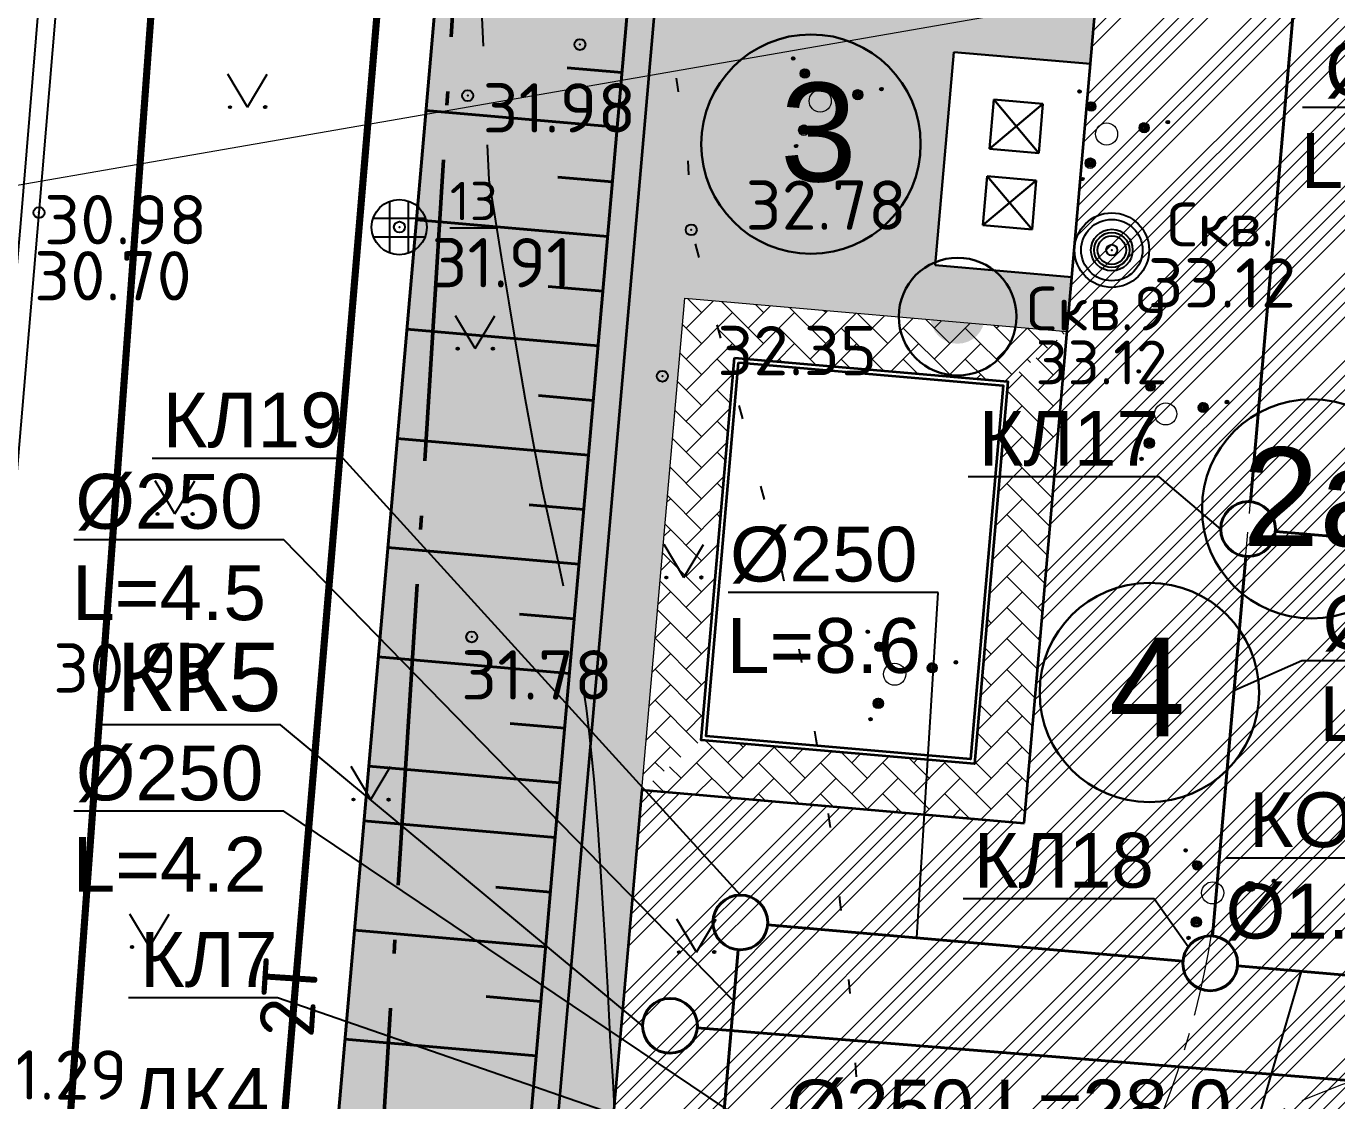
# Model space of a CAD drawing. Extents: x 8328 to 1441992, y -7354 to 642460.
# Drawn here: x 1441882.02 to 1441905.92, y 642307.01 to 642326.6 of the extents above; entities that cross this region are included whole.
import ezdxf
from ezdxf import colors
from ezdxf.entities.mleader import LeaderData, LeaderLine
from ezdxf.math import Vec2, Vec3

# ---------------------------------------------------------------- set-up
doc = ezdxf.new("R2010")
doc.units = 0
doc.header["$MEASUREMENT"] = 0
doc.header["$PDMODE"] = 32
doc.header["$PDSIZE"] = 0.2
for name, pattern in [('1220', [10, 8, -2]), ('ACAD_ISO10W100_LPSP', [15.5, 11, -2, 0.5, -2]), ('APC_PRICKAD', [3.05, 0.51, -2.54]), ('CENTER', [20, 15, -1.7, 1.6, -1.7]), ('CONTI', [0])]:
    doc.linetypes.add(name, pattern=pattern)
for name, color, linetype, lineweight in [('01-границы участка', 220, 'Continuous', 50), ('01-Контур', 1, 'Continuous', 40), ('02-Проезд', 5, 'Continuous', 35), ('08-Ограда', 35, 'Continuous', 30), ('10-Газон', 80, 'Continuous', 35), ('10-Откос', 82, 'Continuous', 40), ('11-Штрих-тротуар', 40, 'Continuous', 15), ('19-вода', 5, 'Continuous', 40), ('19-канальяК1', 25, 'Continuous', 40), ('19-канальяК2', 54, 'Continuous', 40), ('19-скважины', 7, 'Continuous', 30)]:
    doc.layers.add(name, color=color, linetype=linetype, lineweight=lineweight)
for name, color, linetype in [('GOR_BDEFAULT', 212, 'CONTI'), ('PI_OTD', 172, 'CONTI'), ('PI_OTDEFAULT', 172, 'CONTI'), ('PI_STDEFAULT', 6, 'CONTI'), ('Скв', 7, 'Continuous')]:
    doc.layers.add(name, color=color, linetype=linetype)
doc.styles.add('2_0-Ариел', font='arial.ttf', dxfattribs={"height": 2})
doc.styles.get("Standard").update_dxf_attribs({"font": 'txt.shx'})
doc.styles.add('ГП-ариель', font='arial.ttf')
doc.linetypes.add('Каналья-К1', pattern='A,20,-4,["К1",Standard,S=2,R=0,X=-2,Y=-1],-2.3', length=26.3)
doc.linetypes.add('Каналья-К2', pattern='A,20,-4,["К2",Standard,S=2,R=0,X=-2,Y=-1],-2.3', length=26.3)
doc.linetypes.add('Ограда-3', pattern='A,8,[133,ltypeshp.shx,S=0.7,R=0,X=0,Y=0],-1.4', length=9.4)
doc.linetypes.add('ограждение2', pattern='A,6.35,-2.54,[132,ltypeshp.shx,S=2.54,R=0,X=-2.54,Y=0],-2.54,25.4', length=36.83)

# ---------------------------------------------------------------- blocks, each defined once
blk = doc.blocks.new('мусор_контейнеры_3')
at = {"color": 15, "linetype": 'Ограда-3', "lineweight": 30, "ltscale": 0.3}
for p, q in [((7.8, 5), (0, 5)), ((0, 0), (0, 5)), ((7.8, 0), (7.8, 5))]:
    blk.add_line(p, q, dxfattribs=at)
at = {"color": 15, "linetype": 'Continuous', "lineweight": 30}
for p, q in [((1.6, 1.6), (1.6, 3.4)), ((3.4, 3.4), (1.6, 3.4)), ((1.6, 3.4), (3.4, 1.6)), ((1.6, 1.6), (3.4, 3.4)), ((3.4, 1.6), (3.4, 3.4)), ((4.4, 1.6), (4.4, 3.4)), ((6.2, 3.4), (4.4, 3.4)), ((4.4, 3.4), (6.2, 1.6)), ((4.4, 1.6), (6.2, 3.4)), ((6.2, 1.6), (6.2, 3.4)), ((1.6, 1.6), (3.4, 1.6)), ((4.4, 1.6), (6.2, 1.6))]:
    blk.add_line(p, q, dxfattribs=at)
at = {"color": 15, "lineweight": 30, "ltscale": 0.5}
blk.add_line((0, 0), (7.8, 0), dxfattribs=at)
blk = doc.blocks.new('_None')
blk = doc.blocks.new('A$C1F28701B')
at = {"color": 7}
for radius in [0.68, 0.56, 0.38, 0.32, 0.26]:
    blk.add_circle((0, 0), radius, dxfattribs=at)
blk = doc.blocks.new('A$C53CB0419')
at = {"lineweight": 9}
for centre, radius in [((-0.491, 0.774), 0.03), ((-0.492, 0.779), 0.0248), ((-0.495, 0.784), 0.0194), ((-0.497, 0.789), 0.0145), ((-0.5, 0.794), 0.00807), ((-0.279, 0.5), 0.0852), ((-0.281, 0.51), 0.0751), ((-0.284, 0.518), 0.0662), ((-0.287, 0.527), 0.0572), ((-0.289, 0.536), 0.0483), ((-0.291, 0.545), 0.0387), ((-0.292, 0.555), 0.0288), ((-0.293, 0.562), 0.0218), ((-0.297, 0.57), 0.0134), ((1.116, 0.216), 0.0329), ((1.122, 0.22), 0.0269), ((1.126, 0.225), 0.0199), ((1.133, 0.229), 0.0139), ((1.135, 0.234), 0.00789), ((0, 0), 0.202), ((0.686, 0.115), 0.0918), ((0.685, 0.124), 0.0829), ((0.681, 0.13), 0.0756), ((0.678, 0.138), 0.0669), ((0.675, 0.147), 0.058), ((0.673, 0.156), 0.0489), ((0.672, 0.165), 0.0401), ((0.671, 0.174), 0.0314), ((0.67, 0.181), 0.0246), ((0.667, 0.188), 0.0173), ((0.664, 0.193), 0.0107), ((-0.298, -0.533), 0.0949), ((-0.297, -0.522), 0.0842), ((-0.295, -0.512), 0.0745), ((-0.297, -0.502), 0.0645), ((-0.296, -0.493), 0.0548), ((-0.295, -0.483), 0.0452), ((-0.294, -0.475), 0.0377), ((-0.293, -0.466), 0.0294), ((-0.295, -0.459), 0.0222), ((-0.299, -0.452), 0.0145), ((-0.439, -0.82), 0.0296), ((-0.444, -0.825), 0.0228), ((-0.448, -0.829), 0.0172), ((-0.452, -0.832), 0.0122), ((-0.456, -0.835), 0.00717)]:
    blk.add_circle(centre, radius, dxfattribs=at)
blk = doc.blocks.new('A$C18BB02A3')
for q in [(-0.36, 0.6), (0.36, 0.6)]:
    blk.add_line((0, 0), q)
for centre, major_axis, start_param, end_param in [((-0.319, -0.001), (-0.0136, 0.0136), 3.926991, 10.210176), ((-0.315, -0.002), (-0.0109, 0.0109), 3.926991, 10.210176), ((-0.311, -0.002), (-0.00774, 0.00774), 3.926991, 10.210176), ((-0.306, -0.002), (0.00448, 0.00448), 5.497787, 11.780972), ((0.322, -0.001), (-0.0153, 0.0153), 3.926991, 10.210176), ((0.317, -0.001), (-0.0117, 0.0117), 3.926991, 10.210176), ((0.311, -0.001), (-0.00797, 0.00797), 3.926991, 10.210176), ((0.306, -0.001), (0.00424, 0.00424), 5.497787, 11.780972)]:
    blk.add_ellipse(centre, major_axis=major_axis, ratio=1, start_param=start_param, end_param=end_param)
blk = doc.blocks.new('A$C6717580C')
at = {"color": 7}
for p, q in [((0.16353, 0.480926), (0.16353, -0.479074)), ((-0.176468, 0.470926), (-0.176468, -0.469073)), ((-0.480926, 0.16353), (0.479074, 0.16353)), ((-0.470926, -0.176468), (0.469073, -0.176468))]:
    blk.add_line(p, q, dxfattribs=at)
blk.add_circle((0, 0), 0.503532, dxfattribs=at)

msp = doc.modelspace()

# ---------------------------------------------------------------- hatches: boundary and pattern name
at = {"layer": '10-Газон', "linetype": 'Continuous', "lineweight": 15}
h = msp.add_hatch(dxfattribs=at)
h.set_pattern_fill('CROSS', color=256, scale=2.5, style=0)
edge = h.paths.add_edge_path()
edge.add_arc((1441893.815, 642336.416), 3.5, 85.0154, 175.0154)
edge.add_line((1441890.328, 642336.72), (1441886.271, 642290.197))
edge.add_line((1441886.271, 642290.197), (1441888.089, 642288.031))
edge.add_line((1441888.089, 642288.031), (1441884.718, 642249.377))
edge.add_line((1441884.718, 642249.377), (1441883.793, 642238.777))
edge.add_line((1441883.793, 642238.777), (1441868.215, 642227.571))
edge.add_line((1441868.215, 642227.571), (1441887.098, 642236.383))
edge.add_line((1441887.098, 642236.383), (1441888.205, 642249.073))
edge.add_line((1441888.205, 642249.073), (1441891.75, 642289.719))
edge.add_line((1441891.75, 642289.719), (1441889.757, 642289.893))
edge.add_line((1441889.757, 642289.893), (1441893.815, 642336.416))
edge.add_line((1441893.815, 642336.416), (1441916.329, 642334.453))
edge.add_line((1441916.329, 642334.453), (1441894.119, 642339.903))
h = msp.add_hatch(dxfattribs=at)
h.set_pattern_fill('AR-CONC', color=256, scale=0.1, style=0)
h.set_pattern_definition([(50, (90.9702, -31.14515), (0.7172601826, -0.06275213498), [0.075, -0.825]), (355, (90.9702, -31.14515), (-0.1387513336, 0.7521921337), [0.06, -0.66]), (100.45144446, (91.02995, -31.1504), (0.57850884673, 0.68943999097), [0.063740192, -0.701142112]), (46.1842, (90.9702, -30.94515), (1.06724133067, -0.1655192808), [0.1125, -1.2375]), (96.63563549, (91.0591, -30.9589), (0.9346619457, 0.9741186008), [0.095610342, -1.05171376]), (351.18416399, (90.9702, -30.9452), (0.93466194505, 0.9741186003), [0.09, -0.990000001]), (21, (91.0702, -30.99515), (0.59690705212, -0.40261889067), [0.075, -0.825]), (326, (91.0702, -30.99515), (0.24331533192, 0.72515004505), [0.06, -0.66]), (71.45144474, (91.1199, -31.0287), (0.84022237673, 0.3225311528), [0.06374019, -0.701142112]), (37.5, (90.97018, -31.14515), (0.012159855317, 0.33289385383), [0, -0.652, 0, -0.67, 0, -0.6625]), (7.5, (90.9702, -31.14515), (0.26306953744, 0.39441171188), [0, -0.382, 0, -0.637, 0, -0.2525]), (327.5, (90.74718, -31.14515), (0.533822436172, -0.022554871734), [0, -0.25, 0, -0.78, 0, -1.035]), (317.5, (90.6472, -31.14515), (0.58318616934, 0.10010498233), [0, -0.325, 0, -0.518, 0, -0.735])])
h.paths.add_polyline_path([(1441895.544, 642304.445), (1441892.555, 642304.706), (1441893.25, 642312.676), (1441894.032, 642321.641), (1441901.006, 642321.033), (1441901.092, 642322.029), (1441898.602, 642322.247), (1441898.941, 642326.132), (1441901.431, 642325.916), (1441901.544, 642327.21), (1441896.264, 642327.67), (1441896.916, 642335.142), (1441916.243, 642333.456), (1441916.329, 642334.453), (1441893.815, 642336.416), (1441892.625, 642322.768), (1441889.757, 642289.893), (1441891.75, 642289.719), (1441887.51, 642241.104), (1441887.098, 642236.383), (1441868.215, 642227.571), (1441869.438, 642227.59), (1441887.571, 642236.052), (1441887.95, 642240.4), (1441888.963, 642240.311), (1441889.74, 642249.26), (1441890.723, 642249.175)])
at = {"layer": '11-Штрих-тротуар', "linetype": 'Continuous', "lineweight": 15}
h = msp.add_hatch(dxfattribs=at)
h.set_pattern_fill('ANSI34', color=41, scale=1.5, angle=-6.5e-14, style=0)
edge = h.paths.add_edge_path()
edge.add_line((1441928.411, 642308.051), (1441917.588, 642309.75))
edge.add_arc((1441917.74, 642311.8), 2.055, 265.747, 364.6728)
edge.add_line((1441919.789, 642311.967), (1441913.812, 642312.488))
edge.add_line((1441913.812, 642312.488), (1441915.21, 642328.527))
edge.add_line((1441915.21, 642328.527), (1441920.49, 642328.067))
edge.add_arc((1441919.494, 642328.154), 1, 355.0154, 445.0154)
edge.add_line((1441919.581, 642329.15), (1441910.017, 642329.984))
edge.add_arc((1441909.93, 642328.988), 1, 85.0154, 175.0154)
edge.add_line((1441908.934, 642329.075), (1441914.214, 642328.614))
edge.add_line((1441914.214, 642328.614), (1441912.815, 642312.575))
edge.add_line((1441912.815, 642312.575), (1441906.838, 642313.097))
edge.add_line((1441906.838, 642313.097), (1441906.803, 642312.698))
edge.add_arc((1441908.795, 642312.524), 2, 175.0053, 265.0329)
edge.add_line((1441908.622, 642310.532), (1441911.943, 642306.026))
edge.add_arc((1441910.9, 642294.072), 12, 85.0154, 175.0154)
edge.add_line((1441898.946, 642295.114), (1441894.762, 642295.479))
edge.add_line((1441894.762, 642295.479), (1441895.544, 642304.445))
edge.add_line((1441895.544, 642304.445), (1441892.555, 642304.706))
edge.add_line((1441892.555, 642304.706), (1441893.25, 642312.676))
edge.add_line((1441893.25, 642312.676), (1441900.224, 642312.067))
edge.add_line((1441900.224, 642312.067), (1441901.544, 642327.21))
edge.add_line((1441901.544, 642327.21), (1441896.264, 642327.67))
edge.add_line((1441896.264, 642327.67), (1441896.916, 642335.142))
edge.add_line((1441896.916, 642335.142), (1441933.178, 642331.979))
edge.add_line((1441933.178, 642331.979), (1441931.658, 642314.545))
edge.add_line((1441931.658, 642314.545), (1441929.366, 642314.745))
edge.add_arc((1441929.106, 642311.757), 3, 85.0154, 175.0143)
edge.add_line((1441926.117, 642312.017), (1441926.05, 642311.245))
edge.add_arc((1441929.038, 642310.985), 3, 175.0143, 257.9199)
h = msp.add_hatch(dxfattribs=at)
h.set_pattern_fill('AR-HBONE', color=40, scale=0.1, style=0)
h.set_pattern_definition([(45, (-5.2822, 8.49107), (0, 0.56568542495), [1.2, -0.4]), (135, (-4.99937, 8.7739), (0, 0.56568542495), [1.2, -0.4])])
h.paths.add_polyline_path([(1441901.006, 642321.033), (1441894.032, 642321.641), (1441893.25, 642312.676), (1441894.333, 642313.585), (1441894.941, 642320.558), (1441899.922, 642320.124)])
h = msp.add_hatch(dxfattribs=at)
h.set_pattern_fill('AR-HBONE', color=40, scale=0.1, style=0)
h.paths.add_polyline_path([(1441899.922, 642320.124), (1441899.314, 642313.15), (1441894.333, 642313.585), (1441893.25, 642312.676), (1441900.224, 642312.067), (1441901.006, 642321.033)])
h = msp.add_hatch(dxfattribs=at)
h.set_pattern_fill('ANSI34', color=41, scale=1.5, angle=-6.5e-14, style=0)
edge = h.paths.add_edge_path()
edge.add_arc((1441894.001, 642234.737), 5, -2.6747, 63.0719, ccw=False)
edge.add_arc((1441894.177, 642235.839), 5, 265.0154, 344.5121, ccw=False)
edge.add_arc((1441890.249, 642219.696), 11.695, 42.4224, 72.6202, ccw=False)
edge.add_arc((1441894.177, 642235.839), 9.5, 299.6898, 338.1196)
edge.add_arc((1441907.632, 642230.435), 5, 87.1274, 158.1196, ccw=False)
edge.add_arc((1441907.733, 642232.432), 3, -4.9846, 87.1274, ccw=False)
edge.add_line((1441910.721, 642232.172), (1441910.452, 642229.085))
edge.add_line((1441910.452, 642229.085), (1441925.097, 642227.808))
edge.add_line((1441925.097, 642227.808), (1441932.065, 642307.709))
edge.add_line((1441932.065, 642307.709), (1441928.778, 642307.996))
edge.add_line((1441928.778, 642307.996), (1441917.588, 642309.75))
edge.add_line((1441917.588, 642309.75), (1441908.622, 642310.532))
edge.add_line((1441908.622, 642310.532), (1441911.943, 642306.026))
edge.add_line((1441911.943, 642306.026), (1441921.606, 642305.183))
edge.add_arc((1441921.085, 642299.206), 6, -4.9846, 85.0154, ccw=False)
edge.add_line((1441927.062, 642298.685), (1441926.568, 642293.016))
edge.add_arc((1441923.579, 642293.277), 3, 265.0154, 355.0154, ccw=False)
edge.add_line((1441923.319, 642290.288), (1441923.249, 642290.294))
edge.add_line((1441923.249, 642290.294), (1441920.677, 642260.806))
edge.add_line((1441920.677, 642260.806), (1441920.747, 642260.8))
edge.add_arc((1441920.486, 642257.812), 3, -4.9846, 85.0154, ccw=False)
edge.add_line((1441923.475, 642257.551), (1441922.502, 642246.403))
edge.add_arc((1441916.525, 642246.925), 6, 265.0154, 355.0154, ccw=False)
edge.add_line((1441916.004, 642240.947), (1441900.363, 642242.312))
edge.add_arc((1441900.885, 642248.289), 6, 175.0154, 265.0154, ccw=False)
edge.add_line((1441894.907, 642248.81), (1441898.946, 642295.114))
edge.add_line((1441898.946, 642295.114), (1441894.762, 642295.479))
edge.add_line((1441894.762, 642295.479), (1441890.723, 642249.175))
edge.add_arc((1441900.885, 642248.289), 10.2, 175.0154, 243.072)
at = {"layer": '19-скважины', "extrusion": (0, 0, -1)}
msp.add_hatch(color=256, dxfattribs=at).paths.add_polyline_path([(-1441899.502, 642321.307, -1), (-1441898.514, 642321.307, -1)])

# ---------------------------------------------------------------- linework, layer by layer
at = {"color": 7, "linetype": '1220', "ltscale": 0.5}
msp.add_lwpolyline([(1441875.309, 642289.209, 0.13, 0.13, 0), (1441881.505, 642288.677, 0.13, 0.13, 0), (1441886.03, 642350.445, 0, 0, 0)], format="xyseb", dxfattribs=at)
at = {"color": 7, "linetype": 'Continuous', "elevation": -0.24}
msp.add_lwpolyline([(1441880.604, 642308.129), (1441881.921, 642322.93), (1441883.057, 642336.699), (1441884.117, 642349.557), (1441884.477, 642349.543), (1441883.379, 642336.594), (1441882.256, 642323.205), (1441880.95, 642307.93)], dxfattribs=at)
at = {"color": 7, "linetype": '1220', "ltscale": 0.5, "const_width": 0.13, "elevation": 1.62}
msp.add_lwpolyline([(1441890.248, 642348.592), (1441885.265, 642289.233)], dxfattribs=at)
at = {"color": 7, "linetype": 'APC_PRICKAD', "ltscale": 0.5, "flags": 128}
msp.add_lwpolyline([(1441892.137, 642348.362, 0.052302), (1441892.365, 642333.766, -0.017771), (1441894.078, 642324.304), (1441894.15, 642322.89), (1441895.307, 642318.624, -0.052183), (1441897.183, 642307.028, -0.020203), (1441897.29, 642300.27, 0.077043), (1441897.957, 642295.135, -0.101526), (1441898.4, 642289.65, 0.021404), (1441898.061, 642285.36, -0.156696), (1441897.33, 642283.34, -0.288598), (1441895.948, 642282.834, -0.02814), (1441888.748, 642284.805, 0.592848), (1441887.249, 642283.418, 0.007781), (1441889.587, 642274.695, 0.192896), (1441893.22, 642270, -0.14537), (1441901.2, 642261.45, -0.128252), (1441901.982, 642257.727, -0.183959), (1441899.07, 642251.06, -0.303426), (1441897.24, 642250.678, 0.019252), (1441893.42, 642252.05, 0.387065), (1441891.288, 642251.066, 0.229043), (1441891.685, 642243.2, -0.120758), (1441893.561, 642236.16)], format="xyb", dxfattribs=at)
at = {"color": 8, "linetype": 'Continuous', "lineweight": 9}
msp.add_lwpolyline([(1441983.667, 642341.384), (1441873.626, 642322.267)], dxfattribs=at)
at = {"layer": '01-границы участка', "linetype": 'ACAD_ISO10W100_LPSP', "ltscale": 0.5}
msp.add_lwpolyline([(1441957.34, 642350.94), (1441956.77, 642342.56), (1441948.61, 642275.8), (1441947.95, 642215.8), (1441912.63, 642216.21), (1441897.87, 642228.69), (1441888.89, 642230.98), (1441879.92, 642228.31), (1441872.57, 642227.07), (1441871.85, 642221.08), (1441865.43, 642221.36), (1441864.44, 642170.22), (1441850.06, 642170.86), (1441854.03, 642173.55), (1441854.68, 642181.09), (1441857.24, 642196.14), (1441857.13, 642215.54), (1441868.9, 642229.98), (1441883.85, 642238.81), (1441884.95, 642249.06), (1441893.1, 642379.74)], dxfattribs=at)
at = {"layer": '01-Контур', "color": 1, "linetype": 'Continuous', "lineweight": 35, "ltscale": 100}
msp.add_lwpolyline([(1441894.941, 642320.558), (1441899.922, 642320.124), (1441899.314, 642313.15), (1441894.333, 642313.585), (1441894.941, 642320.558)], dxfattribs=at)
msp.add_lwpolyline([(1441895.014, 642320.472), (1441899.836, 642320.051), (1441899.241, 642313.237), (1441894.42, 642313.658)], close=True, dxfattribs=at)
at = {"layer": '01-Контур', "linetype": 'Continuous', "lineweight": 30}
for centre in [(1441896.334, 642324.453), (1441905.465, 642317.803), (1441902.505, 642314.453)]:
    msp.add_circle(centre, 2, dxfattribs=at)
at = {"layer": '02-Проезд', "linetype": 'CENTER', "lineweight": 15, "ltscale": 0.2}
msp.add_line((1441903.692, 642310.405), (1441905.609, 642332.376), dxfattribs=at)
at = {"layer": '02-Проезд'}
for p, q in [((1441900.224, 642312.067), (1441901.544, 642327.21)), ((1441893.25, 642312.676), (1441892.555, 642304.706)), ((1441893.25, 642312.676), (1441900.224, 642312.067))]:
    msp.add_line(p, q, dxfattribs=at)
at = {"layer": '02-Проезд', "lineweight": 15}
msp.add_lwpolyline([(1441894.032, 642321.641), (1441901.006, 642321.033), (1441900.224, 642312.067), (1441893.25, 642312.676)], close=True, dxfattribs=at)
at = {"layer": '02-Проезд', "linetype": 'CENTER', "lineweight": 15, "ltscale": 0.2}
for centre, radius, start, end in [((1441888.253, 642312.509), 15.582, 330.644, 352.2404), ((1441910.9, 642294.072), 14.1, 85.0154, 175.0154)]:
    msp.add_arc(centre, radius, start, end, dxfattribs=at)
at = {"layer": '08-Ограда', "color": 35, "linetype": 'ограждение2', "lineweight": 35, "ltscale": 0.15}
msp.add_line((1441892.254, 642312.762), (1441894.27, 642335.875), dxfattribs=at)
at = {"layer": '08-Ограда', "color": 35, "linetype": 'ограждение2', "lineweight": 35, "ltscale": 0.2}
msp.add_line((1441890.299, 642290.348), (1441892.254, 642312.762), dxfattribs=at)
at = {"layer": '10-Откос'}
for p, q in [((1441890.328, 642336.72), (1441888.269, 642313.11)), ((1441891.756, 642312.806), (1441893.815, 642336.416)), ((1441892.885, 642325.757), (1441891.889, 642325.844)), ((1441892.798, 642324.76), (1441889.312, 642325.065)), ((1441892.711, 642323.764), (1441891.715, 642323.851)), ((1441892.625, 642322.768), (1441889.138, 642323.072)), ((1441892.538, 642321.772), (1441891.541, 642321.859)), ((1441892.451, 642320.776), (1441888.964, 642321.08)), ((1441892.364, 642319.779), (1441891.368, 642319.866)), ((1441892.277, 642318.783), (1441888.79, 642319.087)), ((1441892.19, 642317.787), (1441891.194, 642317.874)), ((1441892.103, 642316.791), (1441888.617, 642317.095)), ((1441892.016, 642315.795), (1441891.02, 642315.881)), ((1441891.929, 642314.798), (1441888.443, 642315.102)), ((1441891.843, 642313.802), (1441890.846, 642313.889)), ((1441886.271, 642290.197), (1441888.269, 642313.11)), ((1441891.756, 642312.806), (1441888.269, 642313.11)), ((1441889.757, 642289.893), (1441891.756, 642312.806)), ((1441891.669, 642311.81), (1441888.182, 642312.114)), ((1441891.582, 642310.813), (1441890.586, 642310.9)), ((1441891.495, 642309.817), (1441888.008, 642310.121)), ((1441891.408, 642308.821), (1441890.412, 642308.908)), ((1441891.321, 642307.825), (1441887.835, 642308.129))]:
    msp.add_line(p, q, dxfattribs=at)
at = {"layer": '19-канальяК1', "linetype": 'Каналья-К1', "ltscale": 0.5}
msp.add_line((1441894.261, 642308.335), (1441925.16, 642305.839), dxfattribs=at)
at = {"layer": '19-канальяК1'}
msp.add_circle((1441893.762, 642308.375), 0.5, dxfattribs=at)
at = {"layer": '19-канальяК2', "linetype": 'Каналья-К2', "ltscale": 0.5}
for p, q in [((1441904.349, 642317.931), (1441905.695, 642333.372)), ((1441904.803, 642317.39), (1441930.705, 642315.13)), ((1441903.658, 642310.011), (1441904.262, 642316.935)), ((1441895.545, 642310.217), (1441903.116, 642309.556)), ((1441894.695, 642306.226), (1441895.004, 642309.762)), ((1441904.113, 642309.47), (1441931.01, 642307.124))]:
    msp.add_line(p, q, dxfattribs=at)
at = {"layer": '19-канальяК2', "linetype": 'Continuous'}
for centre in [(1441904.305, 642317.433), (1441895.047, 642310.26), (1441903.614, 642309.513)]:
    msp.add_circle(centre, 0.5, dxfattribs=at)
at = {"layer": '19-скважины', "extrusion": (0, 0, -1)}
msp.add_circle((-1441899.008, 642321.307), 1.074, dxfattribs=at)
at = {"layer": 'GOR_BDEFAULT', "color": 212}
for points in [[(1441890.36, 642326.241, 1.15), (1441890.33, 642326.891, 1.15), (1441890.388, 642327.682, 1.15), (1441890.464, 642328.603, 1.15), (1441890.558, 642329.615, 1.15), (1441890.652, 642330.666, 1.15), (1441890.745, 642331.708, 1.15), (1441890.83, 642332.709, 1.15), (1441890.916, 642333.601, 1.15), (1441890.975, 642334.302, 1.15), (1441891.026, 642334.883, 1.15), (1441891.068, 642335.383, 1.15), (1441891.102, 642335.794, 1.15), (1441891.116, 642336.144, 1.15)], [(1441891.824, 642316.393, 1.15), (1441891.705, 642316.931, 1.15), (1441891.576, 642317.509, 1.15), (1441891.436, 642318.147, 1.15), (1441891.284, 642318.935, 1.15), (1441891.131, 642319.792, 1.15), (1441890.977, 642320.68, 1.15), (1441890.833, 642321.558, 1.15), (1441890.69, 642322.396, 1.15), (1441890.568, 642323.164, 1.15), (1441890.468, 642323.803, 1.15), (1441890.438, 642324.442, 1.15)], [(1441892.789, 642306.427, 1.15), (1441892.752, 642306.876, 1.15), (1441892.724, 642307.366, 1.15), (1441892.671, 642308.185, 1.15), (1441892.627, 642309.074, 1.15), (1441892.573, 642310.024, 1.15), (1441892.517, 642311.003, 1.15), (1441892.453, 642311.952, 1.15), (1441892.378, 642312.871, 1.15), (1441892.295, 642313.7, 1.15), (1441892.238, 642314.169, 1.15), (1441892.171, 642314.598, 1.15)]]:
    msp.add_polyline3d(points, dxfattribs=at)
at = {"layer": 'PI_STDEFAULT', "color": 7}
for p in [(1441892.12, 642326.269, 1.66), (1441890.074, 642325.337, 1.13), (1441882.256, 642323.205, 0.13), (1441888.83, 642322.94, 31.91), (1441894.15, 642322.89, 32.78), (1441901.82, 642322.52, 33.12), (1441893.624, 642320.221, 1.5), (1441890.148, 642315.467, 0.93)]:
    msp.add_point(p, dxfattribs=at)

# ---------------------------------------------------------------- block references
at = {"color": 7, "linetype": 'Continuous'}
for name, p in [('A$C53CB0419', (1441896.502, 642325.239)), ('A$C18BB02A3', (1441886.059, 642325.129)), ('A$C53CB0419', (1441901.724, 642324.637)), ('A$C18BB02A3', (1441890.211, 642320.723)), ('A$C53CB0419', (1441902.802, 642319.533)), ('A$C18BB02A3', (1441884.736, 642317.71)), ('A$C18BB02A3', (1441894.015, 642316.551)), ('A$C53CB0419', (1441897.86, 642314.786)), ('A$C18BB02A3', (1441888.309, 642312.501)), ('A$C53CB0419', (1441903.658, 642310.799)), ('A$C18BB02A3', (1441884.272, 642309.813)), ('A$C18BB02A3', (1441894.247, 642309.72))]:
    msp.add_blockref(name, p, dxfattribs=at)
at = {"color": 7}
msp.add_blockref('A$C6717580C', (1441888.826, 642322.939, 31.91), dxfattribs=at)
at = {"layer": '02-Проезд', "xscale": 0.4999999999999991, "yscale": 0.4999999999999991, "zscale": 0.4999999999999991, "rotation": 85.01542941263234}
msp.add_blockref('мусор_контейнеры_3', (1441901.092, 642322.029), dxfattribs=at)
at = {"layer": 'Скв', "color": 7, "linetype": 'Continuous'}
msp.add_blockref('A$C1F28701B', (1441901.82, 642322.52, 33.12), dxfattribs=at)

# ---------------------------------------------------------------- texts
at = {"color": 7}
msp.add_text('%%U13', height=0.7, dxfattribs=at).set_placement((1441889.748, 642323.065))
msp.add_text('2Т', height=1, rotation=86.1917).set_placement((1441887.261, 642308.132))
at = {"layer": '01-Контур', "style": 'ГП-ариель'}
for s, p in [(' 3', (1441895.072, 642323.772)), ('2а', (1441904.203, 642317.122)), ('4', (1441901.766, 642313.652))]:
    msp.add_text(s, height=1.8, dxfattribs=at).set_placement(p)
at = {"layer": '19-скважины'}
for s, p in [('Скв.9', (1441900.264, 642321.055)), ('33.12', (1441900.427, 642320.071))]:
    msp.add_text(s, height=0.8, dxfattribs=at).set_placement(p)
at = {"layer": 'PI_OTD', "color": 7}
for s, p in [('31.98', (1441890.344, 642324.664)), ('32.78', (1441895.14, 642322.89)), ('30.98', (1441882.347, 642322.625)), ('30.70', (1441882.166, 642321.602)), ('31.91', (1441889.411, 642321.84)), ('32.35', (1441894.624, 642320.237)), ('30.93', (1441882.513, 642314.448)), ('31.78', (1441889.953, 642314.323)), ('31.29', (1441881.134, 642307.028))]:
    msp.add_text(s, height=0.9, dxfattribs=at).set_placement(p)
at = {"layer": 'PI_OTDEFAULT', "color": 7}
msp.add_text('33.12', height=0.9, dxfattribs=at).set_placement((1441902.473, 642321.472))
at = {"layer": 'Скв', "color": 7}
msp.add_text('Скв.', height=0.8, dxfattribs=at).set_placement((1441902.827, 642322.588, 0.01))

# ---------------------------------------------------------------- leaders
at = {"layer": '19-вода', "lineweight": 30}
ml = msp.add_multileader_mtext('Standard', dxfattribs=at)
ml.set_content('КО-2\\P%%C1.0м', color=256, style='2_0-Ариел')
ml.set_leader_properties()
ml.set_arrow_properties(name='NONE')
ml.build(insert=Vec2(0, 0))
ml.multileader.update_dxf_attribs({"text_left_attachment_type": 6, "text_right_attachment_type": 6, "dogleg_length": 0.36, "arrow_head_size": 0.09})
ctx = ml.context
ctx.base_point, ctx.char_height, ctx.arrow_head_size, ctx.landing_gap_size, ctx.plane_origin = Vec3(1441903.927, 642311.433), 1, 0.09, 0.045, Vec3(1441938.501, 642324.325)
ctx.left_attachment, ctx.right_attachment, ctx.text_align_type = 6, 6, 1
notes = []
notes.append((ctx, [(0, (1, 1, 0), (1441908.214, 642311.433), (-1, 0), 0.36, [(0, [(1441908.65, 642311.377)], 0, [])])]))
ctx.mtext.insert, ctx.mtext.alignment, ctx.mtext.flow_direction = Vec3(1441905.891, 642312.633), 2, 5
at = {"layer": '19-канальяК1', "lineweight": 30}
ml = msp.add_multileader_mtext('Standard', dxfattribs=at)
ml.set_content('КК5', color=256, style='2_0-Ариел')
ml.set_leader_properties()
ml.set_arrow_properties(name='NONE')
ml.build(insert=Vec2(0, 0))
ml.multileader.update_dxf_attribs({"text_left_attachment_type": 6, "text_right_attachment_type": 6, "dogleg_length": 0, "arrow_head_size": 0.5})
ctx = ml.context
ctx.base_point, ctx.char_height, ctx.arrow_head_size, ctx.landing_gap_size, ctx.plane_origin = Vec3(1441883.685, 642313.864), 1.25, 0.5, 0.09, Vec3(1441958.243, 642373.248)
ctx.left_attachment, ctx.right_attachment, ctx.text_align_type = 6, 6, 1
notes.append((ctx, [(1, (1, 1, 0), (1441886.663, 642313.864), (-1, 0), 0, [(0, [(1441893.262, 642308.375)], 0, [])])]))
ctx.mtext.insert, ctx.mtext.alignment, ctx.mtext.flow_direction = Vec3(1441885.174, 642315.364), 2, 5
ml = msp.add_multileader_mtext('Standard', dxfattribs=at)
ml.set_content('%%C150\\PL=32.0', color=256, style='2_0-Ариел')
ml.set_leader_properties()
ml.set_arrow_properties(name='NONE')
ml.build(insert=Vec2(0, 0))
ml.multileader.update_dxf_attribs({"text_left_attachment_type": 6, "text_right_attachment_type": 6, "dogleg_length": 0.36, "arrow_head_size": 0.09})
ctx = ml.context
ctx.base_point, ctx.char_height, ctx.arrow_head_size, ctx.landing_gap_size, ctx.plane_origin = Vec3(1441904.338, 642305.342), 1, 0.09, 0.045, Vec3(1441905.339, 642313.002)
ctx.left_attachment, ctx.right_attachment, ctx.text_align_type = 6, 6, 1
notes.append((ctx, [(0, (1, 1, 0), (1441908.93, 642305.342), (-1, 0), 0.36, [(0, [(1441909.71, 642307.087)], 0, [])])]))
ctx.mtext.insert, ctx.mtext.alignment, ctx.mtext.flow_direction = Vec3(1441906.454, 642306.542), 2, 5
at = {"layer": '19-канальяК2', "lineweight": 30}
ml = msp.add_multileader_mtext('Standard', dxfattribs=at)
ml.set_content('%%C250\\PL=27.0', color=256, style='2_0-Ариел')
ml.set_leader_properties()
ml.set_arrow_properties(name='NONE')
ml.build(insert=Vec2(0, 0))
ml.multileader.update_dxf_attribs({"text_left_attachment_type": 6, "text_right_attachment_type": 6, "dogleg_length": 0.36, "arrow_head_size": 0.09})
ctx = ml.context
ctx.base_point, ctx.char_height, ctx.arrow_head_size, ctx.landing_gap_size, ctx.plane_origin = Vec3(1441905.302, 642325.121), 1, 0.09, 0.045, Vec3(1441910.577, 642321.027)
ctx.left_attachment, ctx.right_attachment, ctx.text_align_type = 6, 6, 1
notes.append((ctx, [(0, (1, 1, 0), (1441909.894, 642325.121), (-1, 0), 0.36, [(0, [(1441910.133, 642316.925)], 0, [])])]))
ctx.mtext.insert, ctx.mtext.alignment, ctx.mtext.flow_direction = Vec3(1441907.418, 642326.321), 2, 5
ml = msp.add_multileader_mtext('Standard', dxfattribs=at)
ml.set_content('КЛ19', color=256, style='2_0-Ариел')
ml.set_leader_properties()
ml.set_arrow_properties(name='NONE')
ml.build(insert=Vec2(0, 0))
ml.multileader.update_dxf_attribs({"text_left_attachment_type": 6, "text_right_attachment_type": 6, "dogleg_length": 0, "arrow_head_size": 0.5})
ctx = ml.context
ctx.base_point, ctx.char_height, ctx.arrow_head_size, ctx.landing_gap_size, ctx.plane_origin = Vec3(1441884.508, 642318.722), 1, 0.5, 0.09, Vec3(1441967.431, 642373.008)
ctx.left_attachment, ctx.right_attachment, ctx.text_align_type = 6, 6, 1
notes.append((ctx, [(1, (1, 1, 0), (1441887.801, 642318.722), (-1, 0), 0, [(0, [(1441895.047, 642310.76)], 0, [])])]))
ctx.mtext.insert, ctx.mtext.alignment, ctx.mtext.flow_direction = Vec3(1441886.155, 642319.922), 2, 5
ml = msp.add_multileader_mtext('Standard', dxfattribs=at)
ml.set_content('КЛ17', color=256, style='2_0-Ариел')
ml.set_leader_properties()
ml.set_arrow_properties(name='NONE')
ml.build(insert=Vec2(0, 0))
ml.multileader.update_dxf_attribs({"text_left_attachment_type": 6, "text_right_attachment_type": 6, "dogleg_length": 0, "arrow_head_size": 0.5})
ctx = ml.context
ctx.base_point, ctx.char_height, ctx.arrow_head_size, ctx.landing_gap_size, ctx.plane_origin = Vec3(1441899.39, 642318.387), 1, 0.5, 0.09, Vec3(1441969.861, 642380.759)
ctx.left_attachment, ctx.right_attachment, ctx.text_align_type = 6, 6, 1
notes.append((ctx, [(1, (1, 1, 0), (1441902.682, 642318.387), (-1, 0), 0, [(0, [(1441903.805, 642317.433)], 0, [])])]))
ctx.mtext.insert, ctx.mtext.alignment, ctx.mtext.flow_direction = Vec3(1441901.036, 642319.587), 2, 5
ml = msp.add_multileader_mtext('Standard', dxfattribs=at)
ml.set_content('%%C250\\PL=4.5', color=256, style='2_0-Ариел')
ml.set_leader_properties()
ml.set_arrow_properties(name='NONE')
ml.build(insert=Vec2(0, 0))
ml.multileader.update_dxf_attribs({"text_left_attachment_type": 6, "text_right_attachment_type": 6, "dogleg_length": 0.36, "arrow_head_size": 0.09})
ctx = ml.context
ctx.base_point, ctx.char_height, ctx.arrow_head_size, ctx.landing_gap_size, ctx.plane_origin = Vec3(1441882.895, 642317.239), 1, 0.09, 0.045, Vec3(1441883.603, 642325.056)
ctx.left_attachment, ctx.right_attachment, ctx.text_align_type = 6, 6, 1
notes.append((ctx, [(0, (1, 1, 0), (1441886.722, 642317.239), (-1, 0), 0.36, [(0, [(1441894.922, 642308.832)], 0, [])])]))
ctx.mtext.insert, ctx.mtext.alignment, ctx.mtext.flow_direction = Vec3(1441884.628, 642318.439), 2, 5
ml = msp.add_multileader_mtext('Standard', dxfattribs=at)
ml.set_content('%%C250\\PL=8.6', color=256, style='2_0-Ариел')
ml.set_leader_properties()
ml.set_arrow_properties(name='NONE')
ml.build(insert=Vec2(0, 0))
ml.multileader.update_dxf_attribs({"text_left_attachment_type": 6, "text_right_attachment_type": 6, "dogleg_length": 0.36, "arrow_head_size": 0.09})
ctx = ml.context
ctx.base_point, ctx.char_height, ctx.arrow_head_size, ctx.landing_gap_size, ctx.plane_origin = Vec3(1441894.838, 642316.277), 1, 0.09, 0.045, Vec3(1441895.537, 642324.094)
ctx.left_attachment, ctx.right_attachment, ctx.text_align_type = 6, 6, 1
notes.append((ctx, [(0, (1, 1, 0), (1441898.656, 642316.277), (-1, 0), 0.36, [(0, [(1441898.262, 642309.98)], 0, [])])]))
ctx.mtext.insert, ctx.mtext.alignment, ctx.mtext.flow_direction = Vec3(1441896.567, 642317.477), 2, 5
ml = msp.add_multileader_mtext('Standard', dxfattribs=at)
ml.set_content('%%C250\\PL=8.0', color=256, style='2_0-Ариел')
ml.set_leader_properties()
ml.set_arrow_properties(name='NONE')
ml.build(insert=Vec2(0, 0))
ml.multileader.update_dxf_attribs({"text_left_attachment_type": 6, "text_right_attachment_type": 6, "dogleg_length": 0.36, "arrow_head_size": 0.09})
ctx = ml.context
ctx.base_point, ctx.char_height, ctx.arrow_head_size, ctx.landing_gap_size, ctx.plane_origin = Vec3(1441905.643, 642315.034), 1, 0.09, 0.045, Vec3(1441910.564, 642320.686)
ctx.left_attachment, ctx.right_attachment, ctx.text_align_type = 6, 6, 1
notes.append((ctx, [(1, (1, 1, 0), (1441905.283, 642315.034), (1, 0), 0.36, [(0, [(1441904.048, 642314.487)], 0, [])])]))
ctx.mtext.insert, ctx.mtext.alignment, ctx.mtext.flow_direction = Vec3(1441907.371, 642316.234), 2, 5
ml = msp.add_multileader_mtext('Standard', dxfattribs=at)
ml.set_content('%%C250\\PL=4.2', color=256, style='2_0-Ариел')
ml.set_leader_properties()
ml.set_arrow_properties(name='NONE')
ml.build(insert=Vec2(0, 0))
ml.multileader.update_dxf_attribs({"text_left_attachment_type": 6, "text_right_attachment_type": 6, "dogleg_length": 0.36, "arrow_head_size": 0.09})
ctx = ml.context
ctx.base_point, ctx.char_height, ctx.arrow_head_size, ctx.landing_gap_size, ctx.plane_origin = Vec3(1441882.913, 642312.286), 1, 0.09, 0.045, Vec3(1441883.603, 642320.103)
ctx.left_attachment, ctx.right_attachment, ctx.text_align_type = 6, 6, 1
notes.append((ctx, [(0, (1, 1, 0), (1441886.722, 642312.286), (-1, 0), 0.36, [(0, [(1441896.744, 642305.545)], 0, [])])]))
ctx.mtext.insert, ctx.mtext.alignment, ctx.mtext.flow_direction = Vec3(1441884.637, 642313.486), 2, 5
ml = msp.add_multileader_mtext('Standard', dxfattribs=at)
ml.set_content('КЛ18', color=256, style='2_0-Ариел')
ml.set_leader_properties()
ml.set_arrow_properties(name='NONE')
ml.build(insert=Vec2(0, 0))
ml.multileader.update_dxf_attribs({"text_left_attachment_type": 6, "text_right_attachment_type": 6, "dogleg_length": 0, "arrow_head_size": 0.5})
ctx = ml.context
ctx.base_point, ctx.char_height, ctx.arrow_head_size, ctx.landing_gap_size, ctx.plane_origin = Vec3(1441899.298, 642310.693), 1, 0.5, 0.09, Vec3(1441976.336, 642372.764)
ctx.left_attachment, ctx.right_attachment, ctx.text_align_type = 6, 6, 1
notes.append((ctx, [(1, (1, 1, 0), (1441902.592, 642310.693), (-1, 0), 0, [(0, [(1441903.214, 642309.812)], 0, [])])]))
ctx.mtext.insert, ctx.mtext.alignment, ctx.mtext.flow_direction = Vec3(1441900.945, 642311.893), 2, 5
ml = msp.add_multileader_mtext('Standard', dxfattribs=at)
ml.set_content('КЛ7', color=256, style='2_0-Ариел')
ml.set_leader_properties()
ml.set_arrow_properties(name='NONE')
ml.build(insert=Vec2(0, 0))
ml.multileader.update_dxf_attribs({"text_left_attachment_type": 6, "text_right_attachment_type": 6, "dogleg_length": 0, "arrow_head_size": 0.5})
ctx = ml.context
ctx.base_point, ctx.char_height, ctx.arrow_head_size, ctx.landing_gap_size, ctx.plane_origin = Vec3(1441884.094, 642308.884), 1, 0.5, 0.09, Vec3(1441965.263, 642369.732)
ctx.left_attachment, ctx.right_attachment, ctx.text_align_type = 6, 6, 1
notes.append((ctx, [(1, (1, 1, 0), (1441886.608, 642308.884), (-1, 0), 0, [(0, [(1441894.433, 642306.177)], 0, [])])]))
ctx.mtext.insert, ctx.mtext.alignment, ctx.mtext.flow_direction = Vec3(1441885.351, 642310.084), 2, 5
ml = msp.add_multileader_mtext('Standard', dxfattribs=at)
ml.set_content('%%C250 L=28.0', color=256, style='2_0-Ариел')
ml.set_leader_properties()
ml.set_arrow_properties(name='NONE')
ml.build(insert=Vec2(0, 0))
ml.multileader.update_dxf_attribs({"text_left_attachment_type": 6, "text_right_attachment_type": 6, "dogleg_length": 0.36, "arrow_head_size": 0.09})
ctx = ml.context
ctx.base_point, ctx.char_height, ctx.arrow_head_size, ctx.landing_gap_size, ctx.plane_origin = Vec3(1441895.902, 642306.193), 1, 0.09, 0.045, Vec3(1441910.33, 642319.412)
ctx.left_attachment, ctx.right_attachment, ctx.text_align_type = 6, 6, 1
notes.append((ctx, [(0, (1, 1, 0), (1441904.346, 642306.193), (-1, 0), 0.36, [(0, [(1441905.273, 642309.368)], 0, [])])]))
ctx.mtext.insert, ctx.mtext.alignment, ctx.mtext.flow_direction = Vec3(1441899.944, 642307.393), 2, 5
ml = msp.add_multileader_mtext('Standard', dxfattribs=at)
ml.set_content('\\pxi0.70918;ДК4', color=256, style='2_0-Ариел')
ml.set_leader_properties()
ml.set_arrow_properties(name='NONE')
ml.build(insert=Vec2(0, 0))
ml.multileader.update_dxf_attribs({"text_left_attachment_type": 6, "text_right_attachment_type": 6, "dogleg_length": 0, "arrow_head_size": 0.5})
ctx = ml.context
ctx.base_point, ctx.char_height, ctx.arrow_head_size, ctx.landing_gap_size, ctx.plane_origin = Vec3(1441883.507, 642306.373), 1, 0.5, 0.09, Vec3(1441952.177, 642370.514)
ctx.left_attachment, ctx.right_attachment, ctx.text_align_type = 6, 6, 1
notes.append((ctx, [(1, (1, 1, 0), (1441886.157, 642306.373), (-1, 0), 0, [(0, [(1441892.659, 642305.901)], 0, [])])]))
ctx.mtext.insert, ctx.mtext.alignment, ctx.mtext.flow_direction = Vec3(1441884.832, 642307.607), 2, 5
for ctx, leaders in notes:
    for number, flags, end, landing, length, lines in leaders:
        leader = LeaderData()
        leader.index, (leader.has_last_leader_line, leader.has_dogleg_vector, leader.attachment_direction) = number, flags
        leader.last_leader_point, leader.dogleg_vector, leader.dogleg_length = Vec3(end), Vec3(landing), length
        for number, points, colour, breaks in lines:
            line = LeaderLine()
            line.index, line.vertices, line.color, line.breaks = number, Vec3.list(points), colors.encode_raw_color(colour), breaks
            leader.lines.append(line)
        ctx.leaders.append(leader)

doc.saveas('drawing.dxf')
